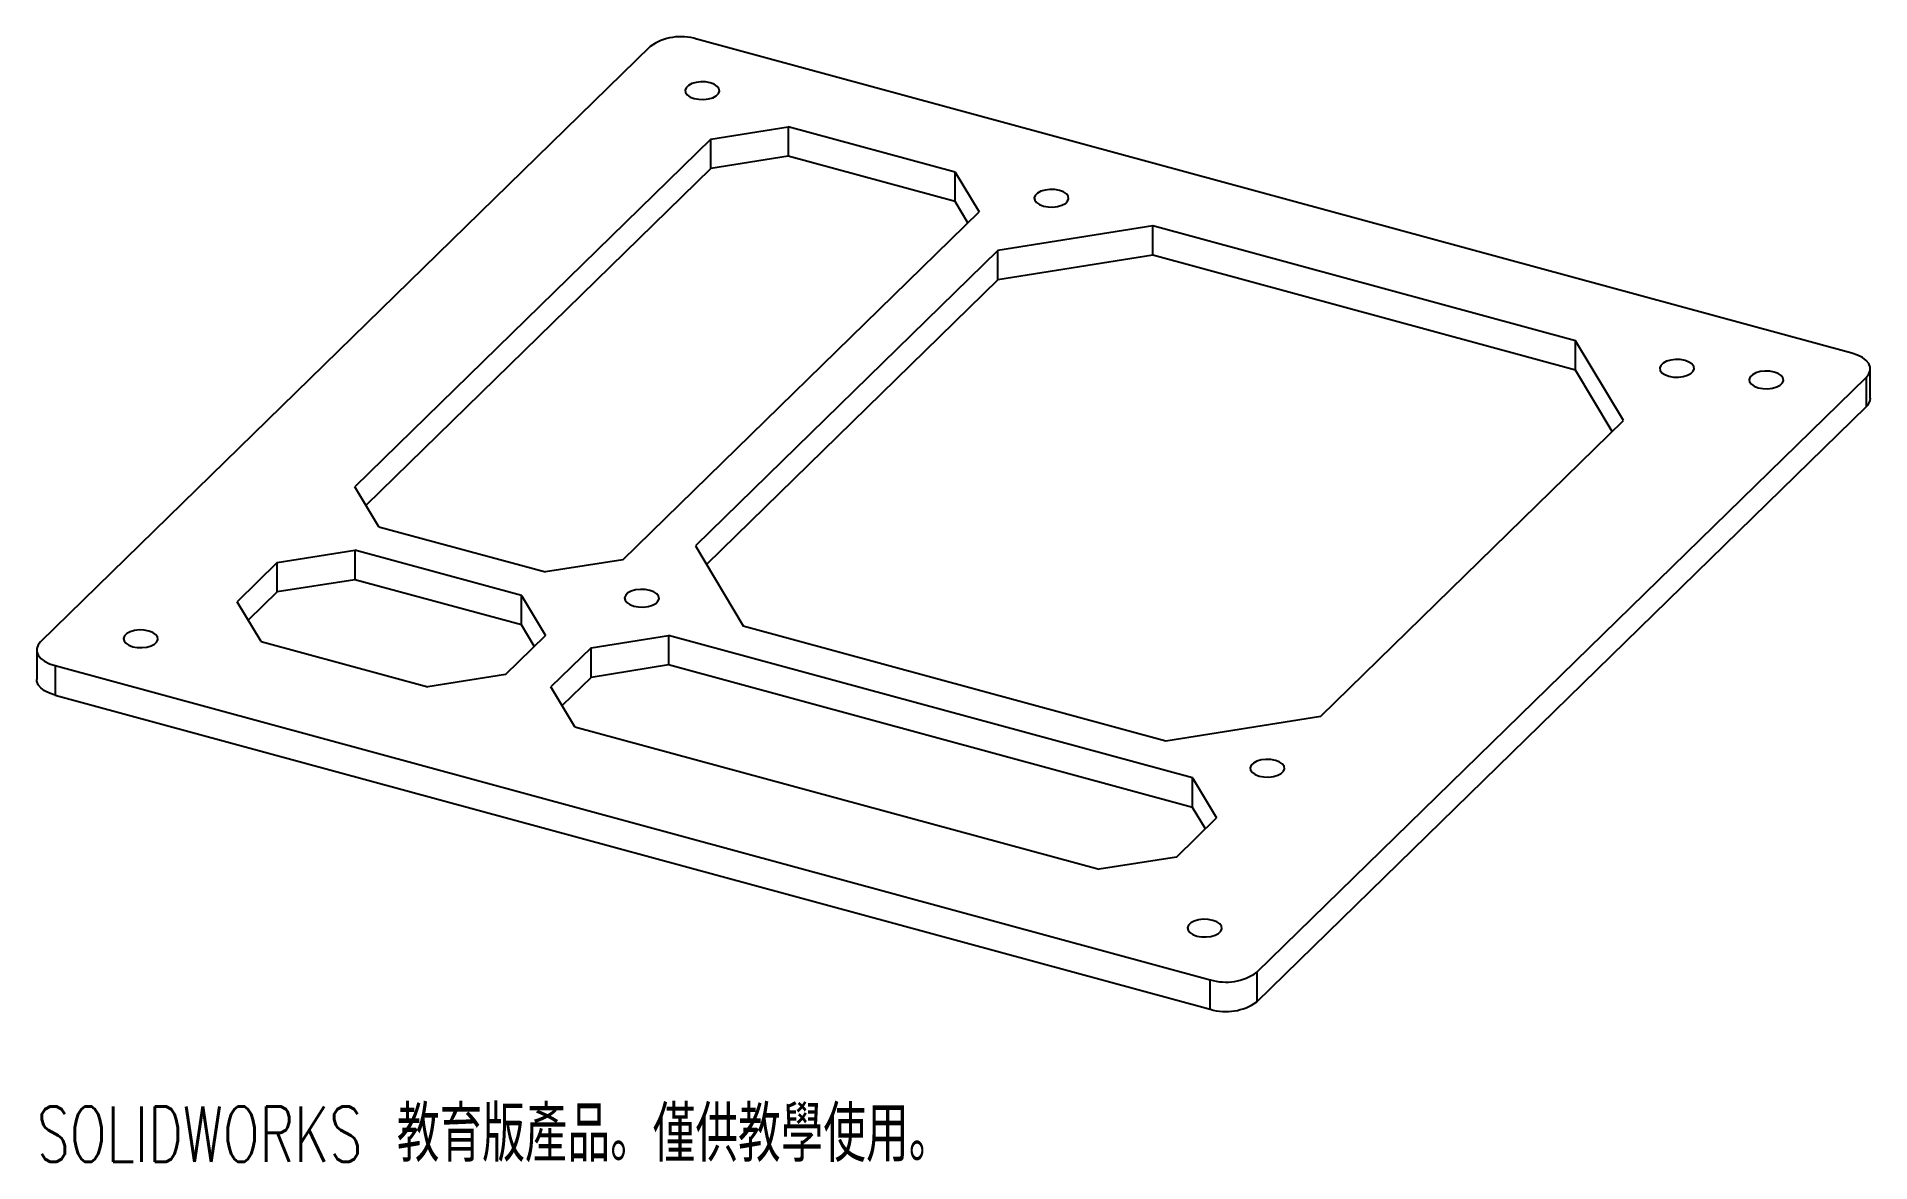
# Paper-space layout '_不等角視圖' of a CAD drawing. Header units: millimetres. Extents: x -80 to 80, y -54 to 44.
import ezdxf

# ---------------------------------------------------------------- set-up
doc = ezdxf.new("R2010")
doc.units = ezdxf.units.MM
doc.styles.add('SLDTEXTSTYLE0', font='TXT', dxfattribs={"width": 0.7, "bigfont": 'bigfont'})

psp = doc.layouts.new('_不等角視圖')

# ---------------------------------------------------------------- linework, layer by layer
at = {"color": 7, "linetype": 'Continuous', "lineweight": 25}
for p, q in [((78.41, 16.2), (-22.41, 43.6)), ((-26.46, 42.96), (-79.67, -8.97)), ((-21.17, 34.88), (-14.42, 35.96)), ((0.15, 32), (-14.42, 35.96)), ((-14.42, 35.96), (-14.42, 33.38)), ((-21.17, 34.88), (-52.25, 4.54)), ((-21.17, 32.31), (-21.17, 34.88)), ((-21.17, 32.31), (-51.28, 2.92)), ((-14.42, 33.38), (-21.17, 32.31)), ((0.15, 29.43), (-14.42, 33.38)), ((0.15, 32), (2.24, 28.52)), ((0.15, 29.43), (0.15, 32)), ((1.26, 27.57), (0.15, 29.43)), ((-28.85, -1.82), (2.24, 28.52)), ((17.39, 27.31), (3.88, 25.16)), ((54.29, 17.28), (17.39, 27.31)), ((17.39, 24.74), (17.39, 27.31)), ((3.88, 25.16), (-22.53, -0.62)), ((3.88, 22.59), (3.88, 25.16)), ((17.39, 24.74), (3.88, 22.59)), ((54.29, 14.71), (17.39, 24.74)), ((3.88, 22.59), (-21.56, -2.24)), ((58.47, 10.32), (54.29, 17.28)), ((54.29, 14.71), (54.29, 17.28)), ((57.49, 9.37), (54.29, 14.71)), ((80.01, 12.26), (80.01, 14.83)), ((26.46, -37.81), (79.67, 14.11)), ((79.67, 11.54), (79.67, 14.11)), ((26.46, -40.39), (79.67, 11.54)), ((32.05, -15.46), (58.47, 10.32)), ((-50.16, 1.06), (-52.25, 4.54)), ((-50.16, 1.06), (-35.6, -2.89)), ((-59.02, -2.06), (-52.26, -0.99)), ((-37.7, -4.94), (-52.26, -0.99)), ((-52.26, -0.99), (-52.26, -3.56)), ((-22.53, -0.62), (-18.36, -7.58)), ((-59.02, -2.06), (-62.52, -5.48)), ((-59.02, -4.63), (-59.02, -2.06)), ((-28.85, -1.82), (-35.6, -2.89)), ((-59.02, -4.63), (-61.55, -7.1)), ((-52.26, -3.56), (-59.02, -4.63)), ((-37.7, -7.51), (-52.26, -3.56)), ((-60.43, -8.96), (-62.52, -5.48)), ((-37.7, -4.94), (-35.61, -8.42)), ((-37.7, -7.51), (-37.7, -4.94)), ((-36.59, -9.37), (-37.7, -7.51)), ((-18.36, -7.58), (18.54, -17.61)), ((-60.43, -8.96), (-45.87, -12.91)), ((-39.11, -11.84), (-35.61, -8.42)), ((-31.63, -9.5), (-35.13, -12.92)), ((-31.63, -9.5), (-24.88, -8.43)), ((-31.63, -12.08), (-31.63, -9.5)), ((20.86, -20.86), (-24.88, -8.43)), ((-24.88, -8.43), (-24.88, -11)), ((-80.01, -9.69), (-80.01, -12.26)), ((-78.41, -11.06), (22.41, -38.46)), ((-78.41, -11.06), (-78.41, -13.63)), ((-24.88, -11), (-31.63, -12.08)), ((20.86, -23.43), (-24.88, -11)), ((-39.11, -11.84), (-45.87, -12.91)), ((-31.63, -12.08), (-34.16, -14.54)), ((-78.41, -13.63), (22.41, -41.03)), ((-33.05, -16.4), (-35.13, -12.92)), ((18.54, -17.61), (32.05, -15.46)), ((-33.05, -16.4), (12.7, -28.83)), ((20.86, -20.86), (22.95, -24.34)), ((20.86, -23.43), (20.86, -20.86)), ((21.98, -25.29), (20.86, -23.43)), ((19.45, -27.76), (22.95, -24.34)), ((19.45, -27.76), (12.7, -28.83)), ((26.46, -37.81), (26.46, -40.39)), ((22.41, -41.03), (22.41, -38.46))]:
    psp.add_line(p, q, dxfattribs=at)
at = {"color": 7, "linetype": 'Continuous', "lineweight": 25, "flags": 128}
for points in [[(-22.63, 38.42), (-22.23, 38.35), (-21.8, 38.34), (-21.39, 38.39), (-21.01, 38.49), (-20.72, 38.65), (-20.52, 38.85), (-20.43, 39.06), (-20.47, 39.28), (-20.62, 39.48), (-20.89, 39.66), (-21.23, 39.79), (-21.63, 39.86), (-22.06, 39.87), (-22.47, 39.82), (-22.85, 39.72), (-23.14, 39.56), (-23.34, 39.36), (-23.43, 39.15), (-23.39, 38.93), (-23.24, 38.73), (-22.98, 38.55), (-22.63, 38.42)], [(7.85, 29.03), (8.25, 28.96), (8.68, 28.95), (9.09, 28.99), (9.46, 29.1), (9.76, 29.26), (9.96, 29.46), (10.05, 29.67), (10.01, 29.89), (9.85, 30.09), (9.59, 30.27), (9.25, 30.4), (8.85, 30.47), (8.42, 30.48), (8, 30.43), (7.63, 30.33), (7.34, 30.17), (7.14, 29.97), (7.05, 29.76), (7.09, 29.54), (7.24, 29.34), (7.5, 29.16), (7.85, 29.03)], [(79.67, 14.11), (79.89, 14.39), (80, 14.69), (80, 14.99), (79.88, 15.29), (79.65, 15.57), (79.32, 15.82), (78.9, 16.03), (78.41, 16.2)], [(62.43, 14.2), (62.84, 14.12), (63.26, 14.11), (63.68, 14.16), (64.05, 14.27), (64.35, 14.43), (64.55, 14.62), (64.63, 14.84), (64.6, 15.05), (64.44, 15.26), (64.18, 15.43), (63.84, 15.56), (63.43, 15.64), (63.01, 15.65), (62.59, 15.6), (62.22, 15.49), (61.92, 15.33), (61.72, 15.14), (61.64, 14.92), (61.67, 14.7), (61.83, 14.5), (62.09, 14.33), (62.43, 14.2)], [(70.23, 13.18), (70.64, 13.11), (71.06, 13.1), (71.48, 13.15), (71.85, 13.25), (72.15, 13.41), (72.35, 13.61), (72.43, 13.82), (72.39, 14.04), (72.24, 14.25), (71.98, 14.42), (71.63, 14.55), (71.23, 14.62), (70.81, 14.64), (70.39, 14.59), (70.02, 14.48), (69.72, 14.32), (69.52, 14.13), (69.44, 13.91), (69.47, 13.69), (69.63, 13.49), (69.89, 13.31), (70.23, 13.18)], [(-27.9, -5.86), (-27.5, -5.93), (-27.07, -5.95), (-26.66, -5.9), (-26.28, -5.79), (-25.99, -5.63), (-25.79, -5.44), (-25.7, -5.22), (-25.74, -5), (-25.89, -4.8), (-26.15, -4.62), (-26.5, -4.49), (-26.9, -4.42), (-27.33, -4.41), (-27.74, -4.46), (-28.12, -4.57), (-28.41, -4.72), (-28.61, -4.92), (-28.7, -5.13), (-28.66, -5.35), (-28.51, -5.56), (-28.25, -5.73), (-27.9, -5.86)], [(-71.63, -9.41), (-71.23, -9.48), (-70.81, -9.49), (-70.39, -9.44), (-70.02, -9.34), (-69.72, -9.18), (-69.52, -8.98), (-69.44, -8.77), (-69.47, -8.55), (-69.63, -8.34), (-69.89, -8.17), (-70.23, -8.04), (-70.64, -7.97), (-71.06, -7.95), (-71.48, -8), (-71.85, -8.11), (-72.15, -8.27), (-72.35, -8.46), (-72.43, -8.68), (-72.39, -8.9), (-72.24, -9.1), (-71.98, -9.28), (-71.63, -9.41)], [(-79.67, -8.97), (-79.89, -9.25), (-80, -9.55), (-80, -9.85), (-79.88, -10.15), (-79.65, -10.43), (-79.32, -10.68), (-78.9, -10.89), (-78.41, -11.06)], [(-78.41, -13.63), (-78.9, -13.46), (-79.32, -13.25), (-79.65, -13), (-79.88, -12.72), (-80, -12.42), (-80.01, -12.26)], [(26.69, -20.7), (27.09, -20.77), (27.51, -20.78), (27.93, -20.73), (28.3, -20.62), (28.6, -20.47), (28.8, -20.27), (28.88, -20.06), (28.85, -19.84), (28.69, -19.63), (28.43, -19.46), (28.09, -19.33), (27.68, -19.26), (27.26, -19.24), (26.84, -19.29), (26.47, -19.4), (26.17, -19.56), (25.97, -19.75), (25.89, -19.97), (25.93, -20.19), (26.08, -20.39), (26.34, -20.57), (26.69, -20.7)], [(21.23, -34.65), (21.63, -34.72), (22.06, -34.73), (22.47, -34.68), (22.85, -34.57), (23.14, -34.42), (23.34, -34.22), (23.43, -34.01), (23.39, -33.79), (23.24, -33.58), (22.98, -33.41), (22.63, -33.28), (22.23, -33.2), (21.8, -33.19), (21.39, -33.24), (21.01, -33.35), (20.72, -33.51), (20.52, -33.7), (20.43, -33.92), (20.47, -34.14), (20.62, -34.34), (20.89, -34.52), (21.23, -34.65)]]:
    psp.add_lwpolyline(points, dxfattribs=at)
at = {"color": 7, "linetype": 'Continuous', "lineweight": 25}
for centre, radius, start, end in [((-23.79, 39.19), 4.62, 72.696, 125.3989), ((79.02, 12.3), 0.996, 310.6406, 357.9975), ((23.79, -34.05), 4.62, 252.696, 305.3989), ((23.79, -36.62), 4.62, 252.696, 305.3989)]:
    psp.add_arc(centre, radius, start, end, dxfattribs=at)

# ---------------------------------------------------------------- texts
at = {"color": 7, "linetype": 'Continuous', "insert": (-80.01, -49.51), "char_height": 4.8336, "attachment_point": 1, "style": 'SLDTEXTSTYLE0'}
psp.add_mtext('SOLIDWORKS 教育版產品。僅供教學使用。', dxfattribs=at)

doc.saveas('drawing.dxf')
